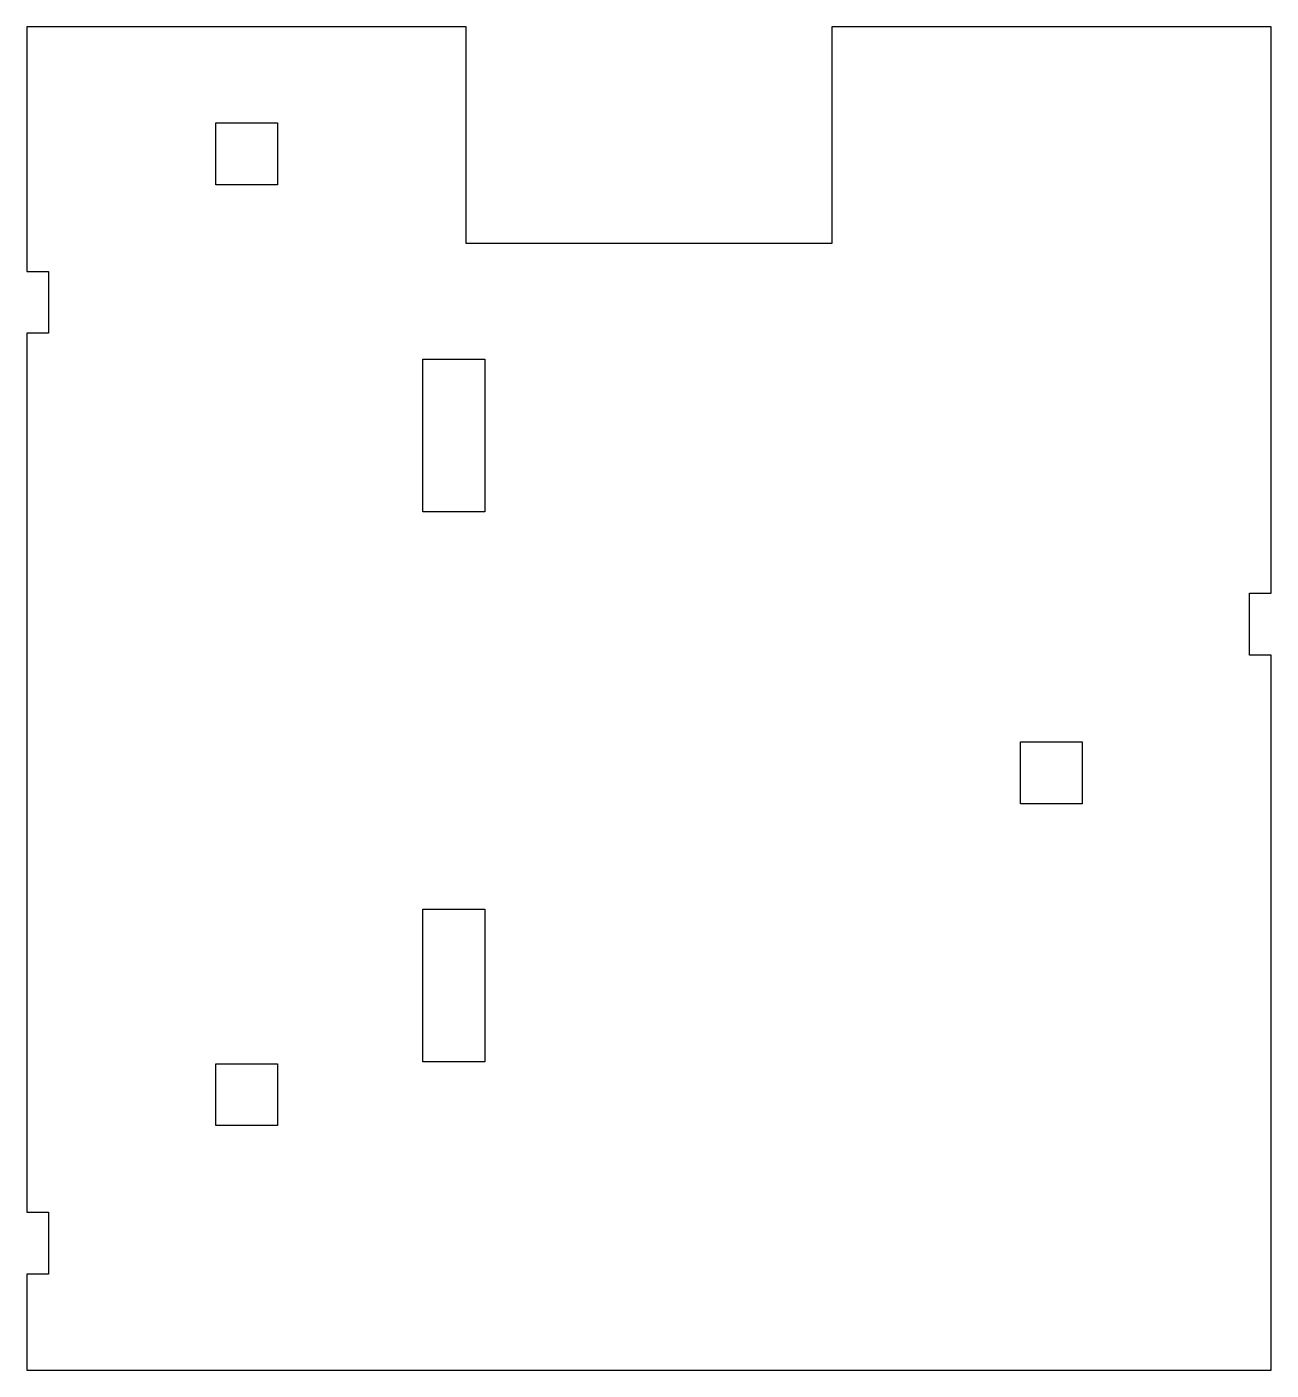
# Model space of a CAD drawing. Header units: metres. Extents: x -100 to 100, y -108 to 108.
import ezdxf

# ---------------------------------------------------------------- set-up
doc = ezdxf.new("R2010")
doc.units = ezdxf.units.M

msp = doc.modelspace()

# ---------------------------------------------------------------- linework, layer by layer
for p, q in [((-29.56, 108.5), (-100.5, 108.5)), ((-100.5, 108.5), (-100.5, 69)), ((-29.56, 73.5), (-29.56, 108.5)), ((100.5, 108.5), (29.56, 108.5)), ((29.56, 108.5), (29.56, 73.5)), ((100.5, 17), (100.5, 108.5)), ((-70, 83), (-70, 93)), ((-70, 93), (-60, 93)), ((-60, 93), (-60, 83)), ((-60, 83), (-70, 83)), ((29.56, 73.5), (-29.56, 73.5)), ((-100.5, 69), (-97, 69)), ((-97, 69), (-97, 59)), ((-97, 59), (-100.5, 59)), ((-100.5, 59), (-100.5, -83)), ((-36.51, 30.1754), (-36.51, 54.8246)), ((-36.51, 54.8246), (-26.51, 54.8246)), ((-26.51, 54.8246), (-26.51, 30.1754)), ((-26.51, 30.1754), (-36.51, 30.1754)), ((97, 7), (97, 17)), ((97, 17), (100.5, 17)), ((100.5, 7), (97, 7)), ((100.5, -108.5), (100.5, 7)), ((60, -17), (60, -7)), ((60, -7), (70, -7)), ((70, -7), (70, -17)), ((70, -17), (60, -17)), ((-36.51, -58.6746), (-36.51, -34.0254)), ((-36.51, -34.0254), (-26.51, -34.0254)), ((-26.51, -34.0254), (-26.51, -58.6746)), ((-70, -69), (-70, -59)), ((-70, -59), (-60, -59)), ((-60, -59), (-60, -69)), ((-26.51, -58.6746), (-36.51, -58.6746)), ((-60, -69), (-70, -69)), ((-100.5, -83), (-97, -83)), ((-97, -83), (-97, -93)), ((-97, -93), (-100.5, -93)), ((-100.5, -93), (-100.5, -108.5)), ((-100.5, -108.5), (100.5, -108.5))]:
    msp.add_line(p, q)

doc.saveas('drawing.dxf')
